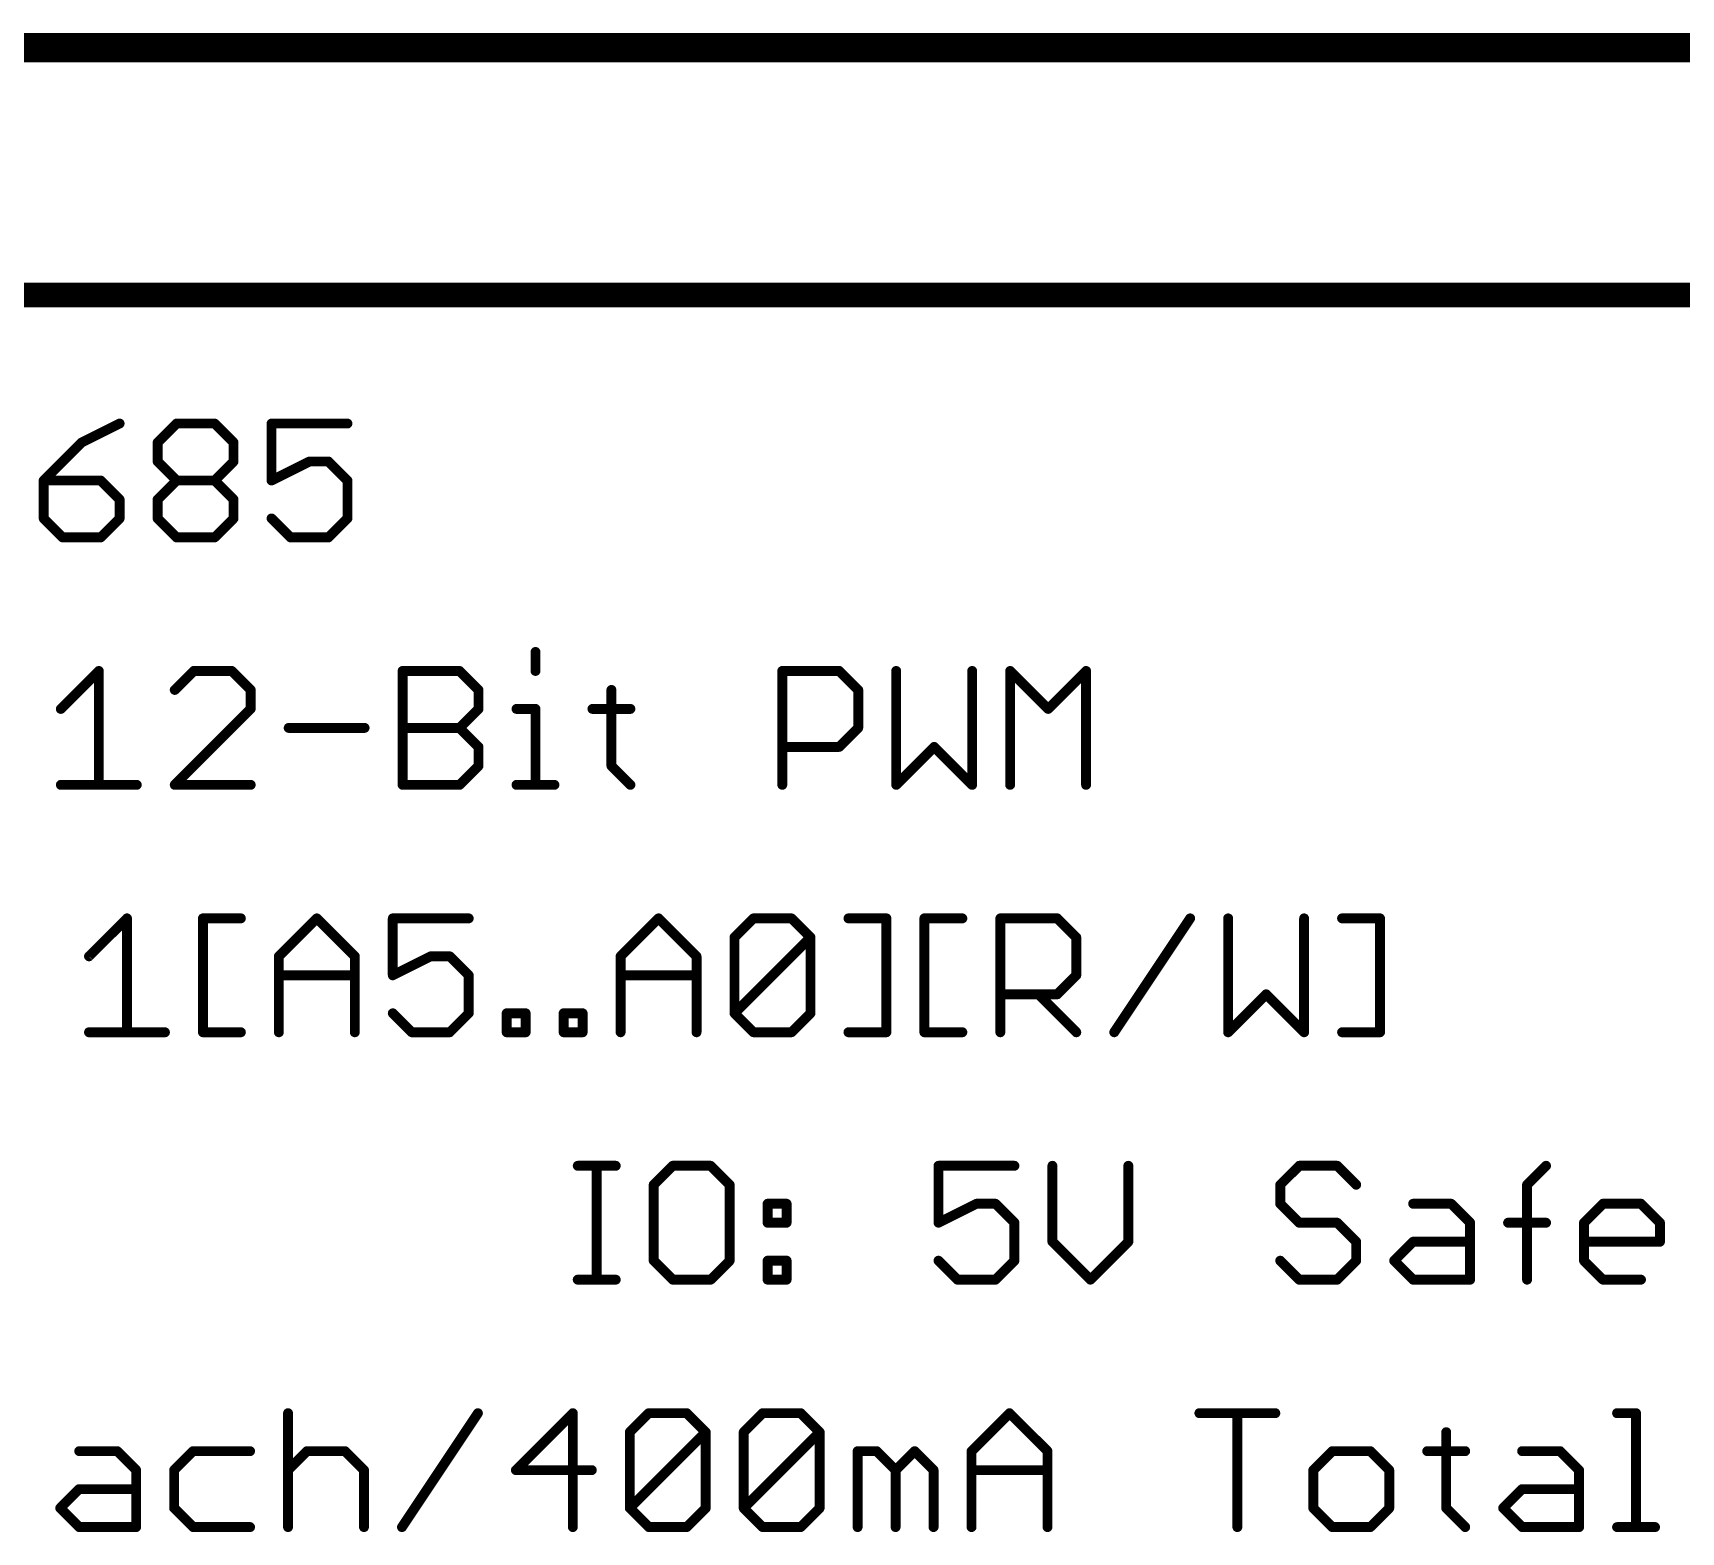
# Model space of a CAD drawing. Extents: x 0 to 264, y 0 to 182.
# Drawn here: x 131.62 to 148.54, y 165.1 to 180.49 of the extents above; entities that cross this region are included whole.
import ezdxf

# ---------------------------------------------------------------- set-up
doc = ezdxf.new("R2010")
doc.units = 0
doc.layers.add('94', color=12, linetype='CONTINUOUS')

msp = doc.modelspace()

# ---------------------------------------------------------------- linework, layer by layer
at = {"layer": '94'}
for points, const_width in [([(264.16, 180.34), (0, 180.34)], 0.3), ([(114.3, 177.8), (149.86, 177.8)], 0.254), ([(132.508, 176.4802), (132.1182, 176.2853)], 0.1016), ([(132.8978, 176.2853), (133.0927, 176.4802)], 0.1016), ([(133.0927, 176.4802), (133.4825, 176.4802)], 0.1016), ([(133.4825, 176.4802), (133.6774, 176.2853)], 0.1016), ([(134.8468, 176.4802), (134.0672, 176.4802)], 0.1016), ([(134.0672, 176.4802), (134.0672, 175.8955)], 0.1016), ([(132.1182, 176.2853), (131.7284, 175.8955)], 0.1016), ([(132.8978, 176.0904), (132.8978, 176.2853)], 0.1016), ([(133.6774, 176.2853), (133.6774, 176.0904)], 0.1016), ([(133.0927, 175.8955), (132.8978, 176.0904)], 0.1016), ([(133.6774, 176.0904), (133.4825, 175.8955)], 0.1016), ([(134.0672, 175.8955), (134.457, 176.0904)], 0.1016), ([(134.457, 176.0904), (134.6519, 176.0904)], 0.1016), ([(134.6519, 176.0904), (134.8468, 175.8955)], 0.1016), ([(131.7284, 175.8955), (131.7284, 175.5057)], 0.1016), ([(132.3131, 175.8955), (131.7284, 175.8955)], 0.1016), ([(132.508, 175.7006), (132.3131, 175.8955)], 0.1016), ([(132.8978, 175.7006), (133.0927, 175.8955)], 0.1016), ([(133.0927, 175.8955), (133.4825, 175.8955)], 0.1016), ([(133.4825, 175.8955), (133.6774, 175.7006)], 0.1016), ([(134.8468, 175.8955), (134.8468, 175.5057)], 0.1016), ([(132.508, 175.5057), (132.508, 175.7006)], 0.1016), ([(132.8978, 175.5057), (132.8978, 175.7006)], 0.1016), ([(133.6774, 175.7006), (133.6774, 175.5057)], 0.1016), ([(131.7284, 175.5057), (131.9233, 175.3108)], 0.1016), ([(132.3131, 175.3108), (132.508, 175.5057)], 0.1016), ([(133.0927, 175.3108), (132.8978, 175.5057)], 0.1016), ([(133.6774, 175.5057), (133.4825, 175.3108)], 0.1016), ([(134.2621, 175.3108), (134.0672, 175.5057)], 0.1016), ([(134.8468, 175.5057), (134.6519, 175.3108)], 0.1016), ([(131.9233, 175.3108), (132.3131, 175.3108)], 0.1016), ([(133.4825, 175.3108), (133.0927, 175.3108)], 0.1016), ([(134.6519, 175.3108), (134.2621, 175.3108)], 0.1016), ([(136.7768, 174.1351), (136.7768, 173.9402)], 0.1016), ([(131.9044, 173.5504), (132.2942, 173.9402)], 0.1016), ([(132.2942, 173.9402), (132.2942, 172.7708)], 0.1016), ([(133.2687, 173.9402), (133.0738, 173.7453)], 0.1016), ([(133.6585, 173.9402), (133.2687, 173.9402)], 0.1016), ([(133.8534, 173.7453), (133.6585, 173.9402)], 0.1016), ([(135.4126, 172.7708), (135.4126, 173.9402)], 0.1016), ([(135.4126, 173.9402), (135.9973, 173.9402)], 0.1016), ([(135.9973, 173.9402), (136.1922, 173.7453)], 0.1016), ([(139.3105, 172.7708), (139.3105, 173.9402)], 0.1016), ([(139.3105, 173.9402), (139.8952, 173.9402)], 0.1016), ([(139.8952, 173.9402), (140.0901, 173.7453)], 0.1016), ([(140.4799, 173.9402), (140.4799, 172.7708)], 0.1016), ([(141.2595, 172.7708), (141.2595, 173.9402)], 0.1016), ([(141.6493, 172.7708), (141.6493, 173.9402)], 0.1016), ([(141.6493, 173.9402), (142.0391, 173.5504)], 0.1016), ([(142.0391, 173.5504), (142.4289, 173.9402)], 0.1016), ([(142.4289, 173.9402), (142.4289, 172.7708)], 0.1016), ([(133.8534, 173.5504), (133.8534, 173.7453)], 0.1016), ([(136.1922, 173.7453), (136.1922, 173.5504)], 0.1016), ([(137.5564, 173.7453), (137.5564, 172.9657)], 0.1016), ([(140.0901, 173.7453), (140.0901, 173.3555)], 0.1016), ([(133.0738, 172.7708), (133.8534, 173.5504)], 0.1016), ([(136.1922, 173.5504), (135.9973, 173.3555)], 0.1016), ([(136.582, 173.5504), (136.7768, 173.5504)], 0.1016), ([(136.7768, 173.5504), (136.7768, 172.7708)], 0.1016), ([(137.3615, 173.5504), (137.7513, 173.5504)], 0.1016), ([(134.2432, 173.3555), (135.0228, 173.3555)], 0.1016), ([(135.4126, 173.3555), (135.9973, 173.3555)], 0.1016), ([(135.9973, 173.3555), (136.1922, 173.1606)], 0.1016), ([(140.0901, 173.3555), (139.8952, 173.1606)], 0.1016), ([(136.1922, 173.1606), (136.1922, 172.9657)], 0.1016), ([(139.8952, 173.1606), (139.3105, 173.1606)], 0.1016), ([(140.4799, 172.7708), (140.8697, 173.1606)], 0.1016), ([(140.8697, 173.1606), (141.2595, 172.7708)], 0.1016), ([(136.1922, 172.9657), (135.9973, 172.7708)], 0.1016), ([(137.5564, 172.9657), (137.7513, 172.7708)], 0.1016), ([(131.9044, 172.7708), (132.684, 172.7708)], 0.1016), ([(133.8534, 172.7708), (133.0738, 172.7708)], 0.1016), ([(135.9973, 172.7708), (135.4126, 172.7708)], 0.1016), ([(136.582, 172.7708), (136.9718, 172.7708)], 0.1016), ([(132.1936, 171.0104), (132.5834, 171.4002)], 0.1016), ([(132.5834, 171.4002), (132.5834, 170.2308)], 0.1016), ([(133.363, 170.2308), (133.363, 171.4002)], 0.1016), ([(133.363, 171.4002), (133.7528, 171.4002)], 0.1016), ([(134.1426, 171.0104), (134.5324, 171.4002)], 0.1016), ([(134.5324, 171.4002), (134.9222, 171.0104)], 0.1016), ([(136.0915, 171.4002), (135.3119, 171.4002)], 0.1016), ([(135.3119, 171.4002), (135.3119, 170.8155)], 0.1016), ([(137.6507, 171.0104), (138.0405, 171.4002)], 0.1016), ([(138.0405, 171.4002), (138.4303, 171.0104)], 0.1016), ([(138.8201, 171.2053), (139.015, 171.4002)], 0.1016), ([(139.015, 171.4002), (139.4048, 171.4002)], 0.1016), ([(139.4048, 171.4002), (139.5997, 171.2053)], 0.1016), ([(140.3793, 171.4002), (139.9895, 171.4002)], 0.1016), ([(140.3793, 170.2308), (140.3793, 171.4002)], 0.1016), ([(140.7691, 170.2308), (140.7691, 171.4002)], 0.1016), ([(140.7691, 171.4002), (141.1589, 171.4002)], 0.1016), ([(141.5487, 170.2308), (141.5487, 171.4002)], 0.1016), ([(141.5487, 171.4002), (142.1334, 171.4002)], 0.1016), ([(142.1334, 171.4002), (142.3283, 171.2053)], 0.1016), ([(142.7181, 170.2308), (143.4977, 171.4002)], 0.1016), ([(143.8875, 171.4002), (143.8875, 170.2308)], 0.1016), ([(144.6671, 170.2308), (144.6671, 171.4002)], 0.1016), ([(145.4467, 171.4002), (145.0569, 171.4002)], 0.1016), ([(145.4467, 170.2308), (145.4467, 171.4002)], 0.1016), ([(138.8201, 170.4257), (138.8201, 171.2053)], 0.1016), ([(138.8201, 170.4257), (139.5997, 171.2053)], 0.1016), ([(139.5997, 171.2053), (139.5997, 170.4257)], 0.1016), ([(142.3283, 171.2053), (142.3283, 170.8155)], 0.1016), ([(134.1426, 170.2308), (134.1426, 171.0104)], 0.1016), ([(134.9222, 171.0104), (134.9222, 170.2308)], 0.1016), ([(135.3119, 170.8155), (135.7017, 171.0104)], 0.1016), ([(135.7017, 171.0104), (135.8966, 171.0104)], 0.1016), ([(135.8966, 171.0104), (136.0915, 170.8155)], 0.1016), ([(137.6507, 170.2308), (137.6507, 171.0104)], 0.1016), ([(138.4303, 171.0104), (138.4303, 170.2308)], 0.1016), ([(134.1426, 170.8155), (134.9222, 170.8155)], 0.1016), ([(136.0915, 170.8155), (136.0915, 170.4257)], 0.1016), ([(137.6507, 170.8155), (138.4303, 170.8155)], 0.1016), ([(142.3283, 170.8155), (142.1334, 170.6206)], 0.1016), ([(142.1334, 170.6206), (141.5487, 170.6206)], 0.1016), ([(141.9385, 170.6206), (142.3283, 170.2308)], 0.1016), ([(143.8875, 170.2308), (144.2773, 170.6206)], 0.1016), ([(144.2773, 170.6206), (144.6671, 170.2308)], 0.1016), ([(135.5068, 170.2308), (135.3119, 170.4257)], 0.1016), ([(136.0915, 170.4257), (135.8966, 170.2308)], 0.1016), ([(136.4813, 170.2308), (136.4813, 170.4257)], 0.1016), ([(136.4813, 170.4257), (136.6762, 170.4257)], 0.1016), ([(136.6762, 170.4257), (136.6762, 170.2308)], 0.1016), ([(137.066, 170.2308), (137.066, 170.4257)], 0.1016), ([(137.066, 170.4257), (137.2609, 170.4257)], 0.1016), ([(137.2609, 170.4257), (137.2609, 170.2308)], 0.1016), ([(139.015, 170.2308), (138.8201, 170.4257)], 0.1016), ([(139.5997, 170.4257), (139.4048, 170.2308)], 0.1016), ([(132.1936, 170.2308), (132.9732, 170.2308)], 0.1016), ([(133.7528, 170.2308), (133.363, 170.2308)], 0.1016), ([(135.8966, 170.2308), (135.5068, 170.2308)], 0.1016), ([(136.6762, 170.2308), (136.4813, 170.2308)], 0.1016), ([(137.2609, 170.2308), (137.066, 170.2308)], 0.1016), ([(139.4048, 170.2308), (139.015, 170.2308)], 0.1016), ([(139.9895, 170.2308), (140.3793, 170.2308)], 0.1016), ([(141.1589, 170.2308), (140.7691, 170.2308)], 0.1016), ([(145.0569, 170.2308), (145.4467, 170.2308)], 0.1016), ([(137.2108, 168.8602), (137.6006, 168.8602)], 0.1016), ([(137.4057, 167.6908), (137.4057, 168.8602)], 0.1016), ([(138.1853, 168.8602), (137.9904, 168.6653)], 0.1016), ([(138.5751, 168.8602), (138.1853, 168.8602)], 0.1016), ([(138.77, 168.6653), (138.5751, 168.8602)], 0.1016), ([(141.6935, 168.8602), (140.9139, 168.8602)], 0.1016), ([(140.9139, 168.8602), (140.9139, 168.2755)], 0.1016), ([(142.0833, 168.8602), (142.0833, 168.0806)], 0.1016), ([(142.8629, 168.0806), (142.8629, 168.8602)], 0.1016), ([(144.617, 168.8602), (144.4221, 168.6653)], 0.1016), ([(145.0068, 168.8602), (144.617, 168.8602)], 0.1016), ([(145.2017, 168.6653), (145.0068, 168.8602)], 0.1016), ([(146.9558, 168.6653), (147.1507, 168.8602)], 0.1016), ([(137.9904, 168.6653), (137.9904, 167.8857)], 0.1016), ([(138.77, 167.8857), (138.77, 168.6653)], 0.1016), ([(144.4221, 168.6653), (144.4221, 168.4704)], 0.1016), ([(146.9558, 167.6908), (146.9558, 168.6653)], 0.1016), ([(139.1598, 168.4704), (139.3547, 168.4704)], 0.1016), ([(139.1598, 168.2755), (139.1598, 168.4704)], 0.1016), ([(139.3547, 168.4704), (139.3547, 168.2755)], 0.1016), ([(140.9139, 168.2755), (141.3037, 168.4704)], 0.1016), ([(141.3037, 168.4704), (141.4986, 168.4704)], 0.1016), ([(141.4986, 168.4704), (141.6935, 168.2755)], 0.1016), ([(144.4221, 168.4704), (144.617, 168.2755)], 0.1016), ([(145.7864, 168.4704), (146.1762, 168.4704)], 0.1016), ([(146.1762, 168.4704), (146.3711, 168.2755)], 0.1016), ([(147.5405, 168.2755), (147.7354, 168.4704)], 0.1016), ([(147.7354, 168.4704), (148.1252, 168.4704)], 0.1016), ([(148.1252, 168.4704), (148.3201, 168.2755)], 0.1016), ([(139.3547, 168.2755), (139.1598, 168.2755)], 0.1016), ([(141.6935, 168.2755), (141.6935, 167.8857)], 0.1016), ([(144.617, 168.2755), (145.0068, 168.2755)], 0.1016), ([(145.0068, 168.2755), (145.2017, 168.0806)], 0.1016), ([(146.3711, 168.2755), (146.3711, 167.6908)], 0.1016), ([(146.7609, 168.2755), (147.1507, 168.2755)], 0.1016), ([(147.5405, 167.8857), (147.5405, 168.2755)], 0.1016), ([(148.3201, 168.2755), (148.3201, 168.0806)], 0.1016), ([(142.0833, 168.0806), (142.4731, 167.6908)], 0.1016), ([(142.4731, 167.6908), (142.8629, 168.0806)], 0.1016), ([(145.2017, 168.0806), (145.2017, 167.8857)], 0.1016), ([(145.5915, 167.8857), (145.7864, 168.0806)], 0.1016), ([(145.7864, 168.0806), (146.3711, 168.0806)], 0.1016), ([(148.3201, 168.0806), (147.5405, 168.0806)], 0.1016), ([(137.9904, 167.8857), (138.1853, 167.6908)], 0.1016), ([(138.5751, 167.6908), (138.77, 167.8857)], 0.1016), ([(139.1598, 167.8857), (139.3547, 167.8857)], 0.1016), ([(139.1598, 167.6908), (139.1598, 167.8857)], 0.1016), ([(139.3547, 167.8857), (139.3547, 167.6908)], 0.1016), ([(141.1088, 167.6908), (140.9139, 167.8857)], 0.1016), ([(141.6935, 167.8857), (141.4986, 167.6908)], 0.1016), ([(144.617, 167.6908), (144.4221, 167.8857)], 0.1016), ([(145.2017, 167.8857), (145.0068, 167.6908)], 0.1016), ([(145.7864, 167.6908), (145.5915, 167.8857)], 0.1016), ([(147.7354, 167.6908), (147.5405, 167.8857)], 0.1016), ([(137.2108, 167.6908), (137.6006, 167.6908)], 0.1016), ([(138.1853, 167.6908), (138.5751, 167.6908)], 0.1016), ([(139.3547, 167.6908), (139.1598, 167.6908)], 0.1016), ([(141.4986, 167.6908), (141.1088, 167.6908)], 0.1016), ([(145.0068, 167.6908), (144.617, 167.6908)], 0.1016), ([(146.3711, 167.6908), (145.7864, 167.6908)], 0.1016), ([(148.1252, 167.6908), (147.7354, 167.6908)], 0.1016), ([(134.2369, 166.3202), (134.2369, 165.1508)], 0.1016), ([(135.4062, 165.1508), (136.1858, 166.3202)], 0.1016), ([(137.1603, 166.3202), (136.5756, 165.7355)], 0.1016), ([(137.1603, 165.1508), (137.1603, 166.3202)], 0.1016), ([(137.745, 166.1253), (137.9399, 166.3202)], 0.1016), ([(137.9399, 166.3202), (138.3297, 166.3202)], 0.1016), ([(138.3297, 166.3202), (138.5246, 166.1253)], 0.1016), ([(138.9144, 166.1253), (139.1093, 166.3202)], 0.1016), ([(139.1093, 166.3202), (139.4991, 166.3202)], 0.1016), ([(139.4991, 166.3202), (139.694, 166.1253)], 0.1016), ([(141.2532, 165.9304), (141.643, 166.3202)], 0.1016), ([(141.643, 166.3202), (142.0328, 165.9304)], 0.1016), ([(143.592, 166.3202), (144.3716, 166.3202)], 0.1016), ([(143.9818, 165.1508), (143.9818, 166.3202)], 0.1016), ([(147.8798, 166.3202), (148.0747, 166.3202)], 0.1016), ([(148.0747, 166.3202), (148.0747, 165.1508)], 0.1016), ([(137.745, 165.3457), (137.745, 166.1253)], 0.1016), ([(137.745, 165.3457), (138.5246, 166.1253)], 0.1016), ([(138.5246, 166.1253), (138.5246, 165.3457)], 0.1016), ([(138.9144, 165.3457), (138.9144, 166.1253)], 0.1016), ([(138.9144, 165.3457), (139.694, 166.1253)], 0.1016), ([(139.694, 166.1253), (139.694, 165.3457)], 0.1016), ([(146.1257, 166.1253), (146.1257, 165.3457)], 0.1016), ([(132.093, 165.9304), (132.4828, 165.9304)], 0.1016), ([(132.4828, 165.9304), (132.6777, 165.7355)], 0.1016), ([(133.2623, 165.9304), (133.0675, 165.7355)], 0.1016), ([(133.847, 165.9304), (133.2623, 165.9304)], 0.1016), ([(134.2369, 165.7355), (134.4317, 165.9304)], 0.1016), ([(134.4317, 165.9304), (134.8215, 165.9304)], 0.1016), ([(134.8215, 165.9304), (135.0164, 165.7355)], 0.1016), ([(140.0838, 165.1508), (140.0838, 165.9304)], 0.1016), ([(140.0838, 165.9304), (140.2787, 165.9304)], 0.1016), ([(140.2787, 165.9304), (140.4736, 165.7355)], 0.1016), ([(140.4736, 165.7355), (140.6685, 165.9304)], 0.1016), ([(140.6685, 165.9304), (140.8634, 165.7355)], 0.1016), ([(141.2532, 165.1508), (141.2532, 165.9304)], 0.1016), ([(142.0328, 165.9304), (142.0328, 165.1508)], 0.1016), ([(144.9563, 165.9304), (144.7614, 165.7355)], 0.1016), ([(145.3461, 165.9304), (144.9563, 165.9304)], 0.1016), ([(145.541, 165.7355), (145.3461, 165.9304)], 0.1016), ([(145.9308, 165.9304), (146.3206, 165.9304)], 0.1016), ([(146.9053, 165.9304), (147.2951, 165.9304)], 0.1016), ([(147.2951, 165.9304), (147.49, 165.7355)], 0.1016), ([(132.6777, 165.7355), (132.6777, 165.1508)], 0.1016), ([(133.0675, 165.7355), (133.0675, 165.3457)], 0.1016), ([(135.0164, 165.7355), (135.0164, 165.1508)], 0.1016), ([(136.5756, 165.7355), (137.3552, 165.7355)], 0.1016), ([(140.4736, 165.7355), (140.4736, 165.1508)], 0.1016), ([(140.8634, 165.7355), (140.8634, 165.1508)], 0.1016), ([(141.2532, 165.7355), (142.0328, 165.7355)], 0.1016), ([(144.7614, 165.7355), (144.7614, 165.3457)], 0.1016), ([(145.541, 165.3457), (145.541, 165.7355)], 0.1016), ([(147.49, 165.7355), (147.49, 165.1508)], 0.1016), ([(131.8981, 165.3457), (132.093, 165.5406)], 0.1016), ([(132.093, 165.5406), (132.6777, 165.5406)], 0.1016), ([(146.7104, 165.3457), (146.9053, 165.5406)], 0.1016), ([(146.9053, 165.5406), (147.49, 165.5406)], 0.1016), ([(132.093, 165.1508), (131.8981, 165.3457)], 0.1016), ([(133.0675, 165.3457), (133.2623, 165.1508)], 0.1016), ([(137.9399, 165.1508), (137.745, 165.3457)], 0.1016), ([(138.5246, 165.3457), (138.3297, 165.1508)], 0.1016), ([(139.1093, 165.1508), (138.9144, 165.3457)], 0.1016), ([(139.694, 165.3457), (139.4991, 165.1508)], 0.1016), ([(144.7614, 165.3457), (144.9563, 165.1508)], 0.1016), ([(145.3461, 165.1508), (145.541, 165.3457)], 0.1016), ([(146.1257, 165.3457), (146.3206, 165.1508)], 0.1016), ([(146.9053, 165.1508), (146.7104, 165.3457)], 0.1016), ([(132.6777, 165.1508), (132.093, 165.1508)], 0.1016), ([(133.2623, 165.1508), (133.847, 165.1508)], 0.1016), ([(138.3297, 165.1508), (137.9399, 165.1508)], 0.1016), ([(139.4991, 165.1508), (139.1093, 165.1508)], 0.1016), ([(144.9563, 165.1508), (145.3461, 165.1508)], 0.1016), ([(147.49, 165.1508), (146.9053, 165.1508)], 0.1016), ([(147.8798, 165.1508), (148.2696, 165.1508)], 0.1016)]:
    msp.add_lwpolyline(points, dxfattribs=dict(at, const_width=const_width))
at = {"layer": '94', "const_width": 0.0508}
for points in [[(132.5193, 176.4575, 1), (132.4966, 176.5029)], [(133.0927, 176.5056, 1), (133.0927, 176.4548)], [(133.1106, 176.4622, 1), (133.0747, 176.4982)], [(133.5004, 176.4982, 1), (133.4645, 176.4622)], [(133.4825, 176.4548, 1), (133.4825, 176.5056)], [(134.0672, 176.5056, 1), (134.0672, 176.4548)], [(134.0926, 176.4802, 1), (134.0418, 176.4802)], [(134.8468, 176.4548, 1), (134.8468, 176.5056)], [(132.1068, 176.308, 1), (132.1295, 176.2626)], [(132.1361, 176.2673, 1), (132.1002, 176.3033)], [(132.8798, 176.3033, 1), (132.9157, 176.2673)], [(132.9232, 176.2853, 1), (132.8724, 176.2853)], [(133.7028, 176.2853, 1), (133.652, 176.2853)], [(133.6594, 176.2673, 1), (133.6953, 176.3033)], [(132.9157, 176.1084, 1), (132.8798, 176.0724)], [(133.6953, 176.0724, 1), (133.6594, 176.1084)], [(134.457, 176.1158, 1), (134.457, 176.065)], [(134.4683, 176.0677, 1), (134.4456, 176.1131)], [(134.6698, 176.1084, 1), (134.6339, 176.0724)], [(134.6519, 176.065, 1), (134.6519, 176.1158)], [(132.8724, 176.0904, 1), (132.9232, 176.0904)], [(133.652, 176.0904, 1), (133.7028, 176.0904)], [(131.7104, 175.9135, 1), (131.7463, 175.8775)], [(131.7538, 175.8955, 1), (131.703, 175.8955)], [(131.7284, 175.9209, 1), (131.7284, 175.8701)], [(132.331, 175.9135, 1), (132.2951, 175.8775)], [(132.3131, 175.8701, 1), (132.3131, 175.9209)], [(133.0927, 175.9209, 1), (133.0927, 175.8701)], [(133.1106, 175.8775, 1), (133.0747, 175.9135)], [(133.0747, 175.8775, 1), (133.1106, 175.9135)], [(133.5004, 175.9135, 1), (133.4645, 175.8775)], [(133.4645, 175.9135, 1), (133.5004, 175.8775)], [(133.4825, 175.8701, 1), (133.4825, 175.9209)], [(134.0558, 175.9182, 1), (134.0785, 175.8728)], [(134.0418, 175.8955, 1), (134.0926, 175.8955)], [(134.8722, 175.8955, 1), (134.8214, 175.8955)], [(134.8288, 175.8775, 1), (134.8647, 175.9135)], [(132.5334, 175.7006, 1), (132.4826, 175.7006)], [(132.49, 175.6826, 1), (132.5259, 175.7186)], [(132.8798, 175.7186, 1), (132.9157, 175.6826)], [(132.9232, 175.7006, 1), (132.8724, 175.7006)], [(133.7028, 175.7006, 1), (133.652, 175.7006)], [(133.6594, 175.6826, 1), (133.6953, 175.7186)], [(131.7463, 175.5237, 1), (131.7104, 175.4877)], [(131.703, 175.5057, 1), (131.7538, 175.5057)], [(132.4826, 175.5057, 1), (132.5334, 175.5057)], [(132.5259, 175.4877, 1), (132.49, 175.5237)], [(132.9157, 175.5237, 1), (132.8798, 175.4877)], [(132.8724, 175.5057, 1), (132.9232, 175.5057)], [(133.652, 175.5057, 1), (133.7028, 175.5057)], [(133.6953, 175.4877, 1), (133.6594, 175.5237)], [(134.0851, 175.5237, 1), (134.0492, 175.4877)], [(134.8214, 175.5057, 1), (134.8722, 175.5057)], [(134.8647, 175.4877, 1), (134.8288, 175.5237)], [(131.9233, 175.3362, 1), (131.9233, 175.2854)], [(131.9053, 175.2928, 1), (131.9412, 175.3288)], [(132.2951, 175.3288, 1), (132.331, 175.2928)], [(132.3131, 175.2854, 1), (132.3131, 175.3362)], [(133.0927, 175.3362, 1), (133.0927, 175.2854)], [(133.0747, 175.2928, 1), (133.1106, 175.3288)], [(133.4645, 175.3288, 1), (133.5004, 175.2928)], [(133.4825, 175.2854, 1), (133.4825, 175.3362)], [(134.2621, 175.3362, 1), (134.2621, 175.2854)], [(134.2441, 175.2928, 1), (134.28, 175.3288)], [(134.6339, 175.3288, 1), (134.6698, 175.2928)], [(134.6519, 175.2854, 1), (134.6519, 175.3362)], [(136.8022, 174.1351, 1), (136.7515, 174.1351)], [(132.3196, 173.9402, 1), (132.2688, 173.9402)], [(132.3121, 173.9222, 1), (132.2762, 173.9582)], [(133.2687, 173.9656, 1), (133.2687, 173.9148)], [(133.2866, 173.9222, 1), (133.2507, 173.9582)], [(133.6764, 173.9582, 1), (133.6405, 173.9222)], [(133.6585, 173.9148, 1), (133.6585, 173.9656)], [(135.438, 173.9402, 1), (135.3872, 173.9402)], [(135.4126, 173.9656, 1), (135.4126, 173.9148)], [(136.0152, 173.9582, 1), (135.9793, 173.9222)], [(135.9973, 173.9148, 1), (135.9973, 173.9656)], [(136.7515, 173.9402, 1), (136.8022, 173.9402)], [(139.3359, 173.9402, 1), (139.2851, 173.9402)], [(139.3105, 173.9656, 1), (139.3105, 173.9148)], [(139.9132, 173.9582, 1), (139.8773, 173.9222)], [(139.8952, 173.9148, 1), (139.8952, 173.9656)], [(140.5053, 173.9402, 1), (140.4545, 173.9402)], [(141.2849, 173.9402, 1), (141.2341, 173.9402)], [(141.6747, 173.9402, 1), (141.6239, 173.9402)], [(141.6673, 173.9582, 1), (141.6314, 173.9222)], [(142.4543, 173.9402, 1), (142.4035, 173.9402)], [(142.4469, 173.9222, 1), (142.411, 173.9582)], [(133.0558, 173.7633, 1), (133.0917, 173.7273)], [(133.8788, 173.7453, 1), (133.828, 173.7453)], [(133.8354, 173.7273, 1), (133.8713, 173.7633)], [(136.2176, 173.7453, 1), (136.1668, 173.7453)], [(136.1742, 173.7273, 1), (136.2101, 173.7633)], [(137.5818, 173.7453, 1), (137.531, 173.7453)], [(140.1155, 173.7453, 1), (140.0647, 173.7453)], [(140.0722, 173.7273, 1), (140.1081, 173.7633)], [(131.8864, 173.5684, 1), (131.9223, 173.5324)], [(133.8713, 173.5324, 1), (133.8354, 173.5684)], [(136.2101, 173.5324, 1), (136.1742, 173.5684)], [(136.582, 173.5758, 1), (136.582, 173.525)], [(136.8022, 173.5504, 1), (136.7515, 173.5504)], [(136.7768, 173.525, 1), (136.7768, 173.5758)], [(137.3615, 173.5758, 1), (137.3615, 173.525)], [(137.7513, 173.525, 1), (137.7513, 173.5758)], [(142.0212, 173.5684, 1), (142.0571, 173.5324)], [(142.0212, 173.5324, 1), (142.0571, 173.5684)], [(133.828, 173.5504, 1), (133.8788, 173.5504)], [(136.1668, 173.5504, 1), (136.2176, 173.5504)], [(134.2432, 173.3809, 1), (134.2432, 173.3301)], [(135.0228, 173.3301, 1), (135.0228, 173.3809)], [(135.4126, 173.3809, 1), (135.4126, 173.3301)], [(136.0152, 173.3735, 1), (135.9793, 173.3375)], [(135.9793, 173.3735, 1), (136.0152, 173.3375)], [(135.9973, 173.3301, 1), (135.9973, 173.3809)], [(140.0647, 173.3555, 1), (140.1155, 173.3555)], [(140.1081, 173.3375, 1), (140.0722, 173.3735)], [(136.2176, 173.1606, 1), (136.1668, 173.1606)], [(136.1742, 173.1426, 1), (136.2101, 173.1786)], [(139.3105, 173.186, 1), (139.3105, 173.1352)], [(139.8773, 173.1786, 1), (139.9132, 173.1426)], [(139.8952, 173.1352, 1), (139.8952, 173.186)], [(140.8877, 173.1786, 1), (140.8518, 173.1426)], [(140.8877, 173.1426, 1), (140.8518, 173.1786)], [(136.1668, 172.9657, 1), (136.2176, 172.9657)], [(136.2101, 172.9477, 1), (136.1742, 172.9837)], [(137.5744, 172.9837, 1), (137.5385, 172.9477)], [(137.531, 172.9657, 1), (137.5818, 172.9657)], [(131.9044, 172.7962, 1), (131.9044, 172.7454)], [(132.2688, 172.7708, 1), (132.3196, 172.7708)], [(132.684, 172.7454, 1), (132.684, 172.7962)], [(133.0558, 172.7888, 1), (133.0917, 172.7528)], [(133.0738, 172.7962, 1), (133.0738, 172.7454)], [(133.8534, 172.7454, 1), (133.8534, 172.7962)], [(135.4126, 172.7962, 1), (135.4126, 172.7454)], [(135.3872, 172.7708, 1), (135.438, 172.7708)], [(135.9793, 172.7888, 1), (136.0152, 172.7528)], [(135.9973, 172.7454, 1), (135.9973, 172.7962)], [(136.582, 172.7962, 1), (136.582, 172.7454)], [(136.7515, 172.7708, 1), (136.8022, 172.7708)], [(136.9718, 172.7454, 1), (136.9718, 172.7962)], [(137.7334, 172.7528, 1), (137.7693, 172.7888)], [(139.2851, 172.7708, 1), (139.3359, 172.7708)], [(140.462, 172.7888, 1), (140.4979, 172.7528)], [(140.4545, 172.7708, 1), (140.5053, 172.7708)], [(141.2341, 172.7708, 1), (141.2849, 172.7708)], [(141.2416, 172.7528, 1), (141.2775, 172.7888)], [(141.6239, 172.7708, 1), (141.6747, 172.7708)], [(142.4035, 172.7708, 1), (142.4543, 172.7708)], [(132.6088, 171.4002, 1), (132.558, 171.4002)], [(132.6013, 171.3822, 1), (132.5654, 171.4182)], [(133.3884, 171.4002, 1), (133.3376, 171.4002)], [(133.363, 171.4256, 1), (133.363, 171.3748)], [(133.7528, 171.3748, 1), (133.7528, 171.4256)], [(134.5503, 171.4182, 1), (134.5144, 171.3822)], [(134.5503, 171.3822, 1), (134.5144, 171.4182)], [(135.3119, 171.4256, 1), (135.3119, 171.3748)], [(135.3373, 171.4002, 1), (135.2866, 171.4002)], [(136.0915, 171.3748, 1), (136.0915, 171.4256)], [(138.0585, 171.4182, 1), (138.0226, 171.3822)], [(138.0585, 171.3822, 1), (138.0226, 171.4182)], [(139.015, 171.4256, 1), (139.015, 171.3748)], [(139.033, 171.3822, 1), (138.9971, 171.4182)], [(139.4228, 171.4182, 1), (139.3869, 171.3822)], [(139.4048, 171.3748, 1), (139.4048, 171.4256)], [(139.9895, 171.4256, 1), (139.9895, 171.3748)], [(140.4047, 171.4002, 1), (140.3539, 171.4002)], [(140.3793, 171.3748, 1), (140.3793, 171.4256)], [(140.7945, 171.4002, 1), (140.7437, 171.4002)], [(140.7691, 171.4256, 1), (140.7691, 171.3748)], [(141.1589, 171.3748, 1), (141.1589, 171.4256)], [(141.5741, 171.4002, 1), (141.5233, 171.4002)], [(141.5487, 171.4256, 1), (141.5487, 171.3748)], [(142.1514, 171.4182, 1), (142.1155, 171.3822)], [(142.1334, 171.3748, 1), (142.1334, 171.4256)], [(143.5189, 171.3861, 1), (143.4766, 171.4143)], [(143.9129, 171.4002, 1), (143.8621, 171.4002)], [(144.6925, 171.4002, 1), (144.6417, 171.4002)], [(145.0569, 171.4256, 1), (145.0569, 171.3748)], [(145.4721, 171.4002, 1), (145.4213, 171.4002)], [(145.4467, 171.3748, 1), (145.4467, 171.4256)], [(138.8455, 171.2053, 1), (138.7947, 171.2053)], [(138.8022, 171.2233, 1), (138.8381, 171.1873)], [(139.6251, 171.2053, 1), (139.5743, 171.2053)], [(139.6177, 171.1873, 1), (139.5818, 171.2233)], [(139.5818, 171.1873, 1), (139.6177, 171.2233)], [(142.3537, 171.2053, 1), (142.3029, 171.2053)], [(142.3104, 171.1873, 1), (142.3463, 171.2233)], [(132.1756, 171.0284, 1), (132.2115, 170.9924)], [(134.1246, 171.0284, 1), (134.1605, 170.9924)], [(134.168, 171.0104, 1), (134.1172, 171.0104)], [(134.9476, 171.0104, 1), (134.8968, 171.0104)], [(134.9042, 170.9924, 1), (134.9401, 171.0284)], [(135.7017, 171.0358, 1), (135.7017, 170.985)], [(135.7131, 170.9877, 1), (135.6904, 171.0331)], [(135.9146, 171.0284, 1), (135.8787, 170.9924)], [(135.8966, 170.985, 1), (135.8966, 171.0358)], [(137.6761, 171.0104, 1), (137.6253, 171.0104)], [(137.6328, 171.0284, 1), (137.6687, 170.9924)], [(138.4557, 171.0104, 1), (138.4049, 171.0104)], [(138.4124, 170.9924, 1), (138.4483, 171.0284)], [(134.1426, 170.8409, 1), (134.1426, 170.7901)], [(134.9222, 170.7901, 1), (134.9222, 170.8409)], [(135.3006, 170.8382, 1), (135.3233, 170.7928)], [(135.2866, 170.8155, 1), (135.3373, 170.8155)], [(136.1169, 170.8155, 1), (136.0661, 170.8155)], [(136.0736, 170.7975, 1), (136.1095, 170.8335)], [(137.6507, 170.8409, 1), (137.6507, 170.7901)], [(138.4303, 170.7901, 1), (138.4303, 170.8409)], [(142.3029, 170.8155, 1), (142.3537, 170.8155)], [(142.3463, 170.7975, 1), (142.3104, 170.8335)], [(141.5487, 170.646, 1), (141.5487, 170.5952)], [(141.9565, 170.6386, 1), (141.9206, 170.6026)], [(142.1155, 170.6386, 1), (142.1514, 170.6026)], [(142.1334, 170.5952, 1), (142.1334, 170.646)], [(144.2953, 170.6386, 1), (144.2594, 170.6026)], [(144.2953, 170.6026, 1), (144.2594, 170.6386)], [(135.3299, 170.4437, 1), (135.294, 170.4077)], [(136.0661, 170.4257, 1), (136.1169, 170.4257)], [(136.1095, 170.4077, 1), (136.0736, 170.4437)], [(136.5067, 170.4257, 1), (136.4559, 170.4257)], [(136.4813, 170.4511, 1), (136.4813, 170.4003)], [(136.7016, 170.4257, 1), (136.6508, 170.4257)], [(136.6762, 170.4003, 1), (136.6762, 170.4511)], [(137.0914, 170.4257, 1), (137.0406, 170.4257)], [(137.066, 170.4511, 1), (137.066, 170.4003)], [(137.2863, 170.4257, 1), (137.2355, 170.4257)], [(137.2609, 170.4003, 1), (137.2609, 170.4511)], [(138.8381, 170.4437, 1), (138.8022, 170.4077)], [(138.8022, 170.4437, 1), (138.8381, 170.4077)], [(138.7947, 170.4257, 1), (138.8455, 170.4257)], [(139.5743, 170.4257, 1), (139.6251, 170.4257)], [(139.6177, 170.4077, 1), (139.5818, 170.4437)], [(132.1936, 170.2562, 1), (132.1936, 170.2054)], [(132.558, 170.2308, 1), (132.6088, 170.2308)], [(132.9732, 170.2054, 1), (132.9732, 170.2562)], [(133.363, 170.2562, 1), (133.363, 170.2054)], [(133.3376, 170.2308, 1), (133.3884, 170.2308)], [(133.7528, 170.2054, 1), (133.7528, 170.2562)], [(134.1172, 170.2308, 1), (134.168, 170.2308)], [(134.8968, 170.2308, 1), (134.9476, 170.2308)], [(135.5068, 170.2562, 1), (135.5068, 170.2054)], [(135.4889, 170.2128, 1), (135.5248, 170.2488)], [(135.8787, 170.2488, 1), (135.9146, 170.2128)], [(135.8966, 170.2054, 1), (135.8966, 170.2562)], [(136.4813, 170.2562, 1), (136.4813, 170.2054)], [(136.4559, 170.2308, 1), (136.5067, 170.2308)], [(136.6508, 170.2308, 1), (136.7016, 170.2308)], [(136.6762, 170.2054, 1), (136.6762, 170.2562)], [(137.066, 170.2562, 1), (137.066, 170.2054)], [(137.0406, 170.2308, 1), (137.0914, 170.2308)], [(137.2355, 170.2308, 1), (137.2863, 170.2308)], [(137.2609, 170.2054, 1), (137.2609, 170.2562)], [(137.6253, 170.2308, 1), (137.6761, 170.2308)], [(138.4049, 170.2308, 1), (138.4557, 170.2308)], [(139.015, 170.2562, 1), (139.015, 170.2054)], [(138.9971, 170.2128, 1), (139.033, 170.2488)], [(139.3869, 170.2488, 1), (139.4228, 170.2128)], [(139.4048, 170.2054, 1), (139.4048, 170.2562)], [(139.9895, 170.2562, 1), (139.9895, 170.2054)], [(140.3539, 170.2308, 1), (140.4047, 170.2308)], [(140.3793, 170.2054, 1), (140.3793, 170.2562)], [(140.7691, 170.2562, 1), (140.7691, 170.2054)], [(140.7437, 170.2308, 1), (140.7945, 170.2308)], [(141.1589, 170.2054, 1), (141.1589, 170.2562)], [(141.5233, 170.2308, 1), (141.5741, 170.2308)], [(142.3104, 170.2128, 1), (142.3463, 170.2488)], [(142.697, 170.2449, 1), (142.7393, 170.2167)], [(143.8696, 170.2488, 1), (143.9055, 170.2128)], [(143.8621, 170.2308, 1), (143.9129, 170.2308)], [(144.6417, 170.2308, 1), (144.6925, 170.2308)], [(144.6492, 170.2128, 1), (144.6851, 170.2488)], [(145.0569, 170.2562, 1), (145.0569, 170.2054)], [(145.4213, 170.2308, 1), (145.4721, 170.2308)], [(145.4467, 170.2054, 1), (145.4467, 170.2562)], [(137.2108, 168.8856, 1), (137.2108, 168.8348)], [(137.4311, 168.8602, 1), (137.3803, 168.8602)], [(137.6006, 168.8348, 1), (137.6006, 168.8856)], [(138.1853, 168.8856, 1), (138.1853, 168.8348)], [(138.2033, 168.8422, 1), (138.1673, 168.8782)], [(138.5931, 168.8782, 1), (138.5571, 168.8422)], [(138.5751, 168.8348, 1), (138.5751, 168.8856)], [(140.9139, 168.8856, 1), (140.9139, 168.8348)], [(140.9393, 168.8602, 1), (140.8885, 168.8602)], [(141.6935, 168.8348, 1), (141.6935, 168.8856)], [(142.1087, 168.8602, 1), (142.0579, 168.8602)], [(142.8883, 168.8602, 1), (142.8375, 168.8602)], [(144.617, 168.8856, 1), (144.617, 168.8348)], [(144.6349, 168.8422, 1), (144.599, 168.8782)], [(145.0247, 168.8782, 1), (144.9888, 168.8422)], [(145.0068, 168.8348, 1), (145.0068, 168.8856)], [(147.1686, 168.8422, 1), (147.1327, 168.8782)], [(137.9724, 168.6833, 1), (138.0084, 168.6473)], [(138.0158, 168.6653, 1), (137.965, 168.6653)], [(138.7954, 168.6653, 1), (138.7446, 168.6653)], [(138.752, 168.6473, 1), (138.788, 168.6833)], [(144.4041, 168.6833, 1), (144.44, 168.6473)], [(144.4475, 168.6653, 1), (144.3967, 168.6653)], [(145.1837, 168.6473, 1), (145.2196, 168.6833)], [(146.9378, 168.6833, 1), (146.9737, 168.6473)], [(146.9812, 168.6653, 1), (146.9304, 168.6653)], [(139.1598, 168.4958, 1), (139.1598, 168.445)], [(139.1852, 168.4704, 1), (139.1344, 168.4704)], [(139.3801, 168.4704, 1), (139.3293, 168.4704)], [(139.3547, 168.445, 1), (139.3547, 168.4958)], [(141.3037, 168.4958, 1), (141.3037, 168.445)], [(141.315, 168.4477, 1), (141.2923, 168.4931)], [(141.5165, 168.4884, 1), (141.4806, 168.4524)], [(141.4986, 168.445, 1), (141.4986, 168.4958)], [(144.44, 168.4884, 1), (144.4041, 168.4524)], [(145.7864, 168.4958, 1), (145.7864, 168.445)], [(146.1941, 168.4884, 1), (146.1582, 168.4524)], [(146.1762, 168.445, 1), (146.1762, 168.4958)], [(147.7354, 168.4958, 1), (147.7354, 168.445)], [(147.7533, 168.4524, 1), (147.7174, 168.4884)], [(148.1431, 168.4884, 1), (148.1072, 168.4524)], [(148.1252, 168.445, 1), (148.1252, 168.4958)], [(144.3967, 168.4704, 1), (144.4475, 168.4704)], [(139.1598, 168.3009, 1), (139.1598, 168.2501)], [(139.1344, 168.2755, 1), (139.1852, 168.2755)], [(139.3293, 168.2755, 1), (139.3801, 168.2755)], [(139.3547, 168.2501, 1), (139.3547, 168.3009)], [(140.9025, 168.2982, 1), (140.9252, 168.2528)], [(140.8885, 168.2755, 1), (140.9393, 168.2755)], [(141.7189, 168.2755, 1), (141.6681, 168.2755)], [(141.6755, 168.2575, 1), (141.7114, 168.2935)], [(144.617, 168.3009, 1), (144.617, 168.2501)], [(144.599, 168.2575, 1), (144.6349, 168.2935)], [(145.0247, 168.2935, 1), (144.9888, 168.2575)], [(145.0068, 168.2501, 1), (145.0068, 168.3009)], [(146.3965, 168.2755, 1), (146.3457, 168.2755)], [(146.3531, 168.2575, 1), (146.389, 168.2935)], [(146.7609, 168.3009, 1), (146.7609, 168.2501)], [(147.1507, 168.2501, 1), (147.1507, 168.3009)], [(147.5225, 168.2935, 1), (147.5584, 168.2575)], [(147.5659, 168.2755, 1), (147.5151, 168.2755)], [(148.3455, 168.2755, 1), (148.2947, 168.2755)], [(148.3021, 168.2575, 1), (148.338, 168.2935)], [(142.1012, 168.0986, 1), (142.0653, 168.0626)], [(142.0579, 168.0806, 1), (142.1087, 168.0806)], [(142.8375, 168.0806, 1), (142.8883, 168.0806)], [(142.8808, 168.0626, 1), (142.8449, 168.0986)], [(145.2271, 168.0806, 1), (145.1763, 168.0806)], [(145.1837, 168.0626, 1), (145.2196, 168.0986)], [(145.7864, 168.106, 1), (145.7864, 168.0552)], [(145.8043, 168.0626, 1), (145.7684, 168.0986)], [(146.3711, 168.0552, 1), (146.3711, 168.106)], [(147.5405, 168.106, 1), (147.5405, 168.0552)], [(148.2947, 168.0806, 1), (148.3455, 168.0806)], [(148.3201, 168.0552, 1), (148.3201, 168.106)], [(138.0084, 167.9037, 1), (137.9724, 167.8677)], [(137.965, 167.8857, 1), (138.0158, 167.8857)], [(138.7446, 167.8857, 1), (138.7954, 167.8857)], [(138.788, 167.8677, 1), (138.752, 167.9037)], [(139.1598, 167.9111, 1), (139.1598, 167.8603)], [(139.1852, 167.8857, 1), (139.1344, 167.8857)], [(139.3801, 167.8857, 1), (139.3293, 167.8857)], [(139.3547, 167.8603, 1), (139.3547, 167.9111)], [(140.9318, 167.9037, 1), (140.8959, 167.8677)], [(141.6681, 167.8857, 1), (141.7189, 167.8857)], [(141.7114, 167.8677, 1), (141.6755, 167.9037)], [(144.44, 167.9037, 1), (144.4041, 167.8677)], [(145.1763, 167.8857, 1), (145.2271, 167.8857)], [(145.2196, 167.8677, 1), (145.1837, 167.9037)], [(145.6094, 167.9037, 1), (145.5735, 167.8677)], [(145.5735, 167.9037, 1), (145.6094, 167.8677)], [(147.5584, 167.9037, 1), (147.5225, 167.8677)], [(147.5151, 167.8857, 1), (147.5659, 167.8857)], [(137.2108, 167.7162, 1), (137.2108, 167.6654)], [(137.3803, 167.6908, 1), (137.4311, 167.6908)], [(137.6006, 167.6654, 1), (137.6006, 167.7162)], [(138.1853, 167.7162, 1), (138.1853, 167.6654)], [(138.1673, 167.6728, 1), (138.2033, 167.7088)], [(138.5571, 167.7088, 1), (138.5931, 167.6728)], [(138.5751, 167.6654, 1), (138.5751, 167.7162)], [(139.1598, 167.7162, 1), (139.1598, 167.6654)], [(139.1344, 167.6908, 1), (139.1852, 167.6908)], [(139.3293, 167.6908, 1), (139.3801, 167.6908)], [(139.3547, 167.6654, 1), (139.3547, 167.7162)], [(141.1088, 167.7162, 1), (141.1088, 167.6654)], [(141.0908, 167.6728, 1), (141.1267, 167.7088)], [(141.4806, 167.7088, 1), (141.5165, 167.6728)], [(141.4986, 167.6654, 1), (141.4986, 167.7162)], [(142.4551, 167.7088, 1), (142.491, 167.6728)], [(142.4551, 167.6728, 1), (142.491, 167.7088)], [(144.617, 167.7162, 1), (144.617, 167.6654)], [(144.599, 167.6728, 1), (144.6349, 167.7088)], [(144.9888, 167.7088, 1), (145.0247, 167.6728)], [(145.0068, 167.6654, 1), (145.0068, 167.7162)], [(145.7864, 167.7162, 1), (145.7864, 167.6654)], [(145.7684, 167.6728, 1), (145.8043, 167.7088)], [(146.3457, 167.6908, 1), (146.3965, 167.6908)], [(146.3711, 167.6654, 1), (146.3711, 167.7162)], [(146.9304, 167.6908, 1), (146.9812, 167.6908)], [(147.7354, 167.7162, 1), (147.7354, 167.6654)], [(147.7174, 167.6728, 1), (147.7533, 167.7088)], [(148.1252, 167.6654, 1), (148.1252, 167.7162)], [(134.2622, 166.3202, 1), (134.2115, 166.3202)], [(136.207, 166.3061, 1), (136.1647, 166.3343)], [(137.1857, 166.3202, 1), (137.1349, 166.3202)], [(137.1783, 166.3022, 1), (137.1424, 166.3382)], [(137.9399, 166.3456, 1), (137.9399, 166.2948)], [(137.9579, 166.3022, 1), (137.922, 166.3382)], [(138.3477, 166.3382, 1), (138.3118, 166.3022)], [(138.3297, 166.2948, 1), (138.3297, 166.3456)], [(139.1093, 166.3456, 1), (139.1093, 166.2948)], [(139.1273, 166.3022, 1), (139.0914, 166.3382)], [(139.5171, 166.3382, 1), (139.4812, 166.3022)], [(139.4991, 166.2948, 1), (139.4991, 166.3456)], [(141.661, 166.3382, 1), (141.6251, 166.3022)], [(141.661, 166.3022, 1), (141.6251, 166.3382)], [(143.592, 166.3456, 1), (143.592, 166.2948)], [(144.0072, 166.3202, 1), (143.9564, 166.3202)], [(144.3716, 166.2948, 1), (144.3716, 166.3456)], [(147.8798, 166.3456, 1), (147.8798, 166.2948)], [(148.1001, 166.3202, 1), (148.0493, 166.3202)], [(148.0747, 166.2948, 1), (148.0747, 166.3456)], [(137.7704, 166.1253, 1), (137.7196, 166.1253)], [(137.7271, 166.1433, 1), (137.763, 166.1073)], [(138.55, 166.1253, 1), (138.4992, 166.1253)], [(138.5426, 166.1073, 1), (138.5067, 166.1433)], [(138.5067, 166.1073, 1), (138.5426, 166.1433)], [(138.9398, 166.1253, 1), (138.889, 166.1253)], [(138.8965, 166.1433, 1), (138.9324, 166.1073)], [(139.7194, 166.1253, 1), (139.6686, 166.1253)], [(139.712, 166.1073, 1), (139.6761, 166.1433)], [(139.6761, 166.1073, 1), (139.712, 166.1433)], [(146.1511, 166.1253, 1), (146.1003, 166.1253)], [(132.093, 165.9558, 1), (132.093, 165.905)], [(132.5007, 165.9484, 1), (132.4648, 165.9124)], [(132.4828, 165.905, 1), (132.4828, 165.9558)], [(133.2623, 165.9558, 1), (133.2623, 165.905)], [(133.2803, 165.9124, 1), (133.2444, 165.9484)], [(133.847, 165.905, 1), (133.847, 165.9558)], [(134.4317, 165.9558, 1), (134.4317, 165.905)], [(134.4497, 165.9124, 1), (134.4138, 165.9484)], [(134.8395, 165.9484, 1), (134.8036, 165.9124)], [(134.8215, 165.905, 1), (134.8215, 165.9558)], [(140.1092, 165.9304, 1), (140.0584, 165.9304)], [(140.0838, 165.9558, 1), (140.0838, 165.905)], [(140.2967, 165.9484, 1), (140.2608, 165.9124)], [(140.2787, 165.905, 1), (140.2787, 165.9558)], [(140.6865, 165.9484, 1), (140.6506, 165.9124)], [(140.6865, 165.9124, 1), (140.6506, 165.9484)], [(141.2786, 165.9304, 1), (141.2278, 165.9304)], [(141.2353, 165.9484, 1), (141.2712, 165.9124)], [(142.0582, 165.9304, 1), (142.0074, 165.9304)], [(142.0149, 165.9124, 1), (142.0508, 165.9484)], [(144.9563, 165.9558, 1), (144.9563, 165.905)], [(144.9743, 165.9124, 1), (144.9384, 165.9484)], [(145.3641, 165.9484, 1), (145.3282, 165.9124)], [(145.3461, 165.905, 1), (145.3461, 165.9558)], [(145.9308, 165.9558, 1), (145.9308, 165.905)], [(146.3206, 165.905, 1), (146.3206, 165.9558)], [(146.9053, 165.9558, 1), (146.9053, 165.905)], [(147.3131, 165.9484, 1), (147.2772, 165.9124)], [(147.2951, 165.905, 1), (147.2951, 165.9558)], [(132.7031, 165.7355, 1), (132.6523, 165.7355)], [(132.6597, 165.7175, 1), (132.6956, 165.7535)], [(133.0495, 165.7535, 1), (133.0854, 165.7175)], [(133.0929, 165.7355, 1), (133.0421, 165.7355)], [(134.2189, 165.7535, 1), (134.2548, 165.7175)], [(135.0418, 165.7355, 1), (134.991, 165.7355)], [(134.9985, 165.7175, 1), (135.0344, 165.7535)], [(136.5756, 165.7609, 1), (136.5756, 165.7101)], [(136.5577, 165.7535, 1), (136.5936, 165.7175)], [(137.3552, 165.7101, 1), (137.3552, 165.7609)], [(140.499, 165.7355, 1), (140.4482, 165.7355)], [(140.4557, 165.7535, 1), (140.4916, 165.7175)], [(140.4557, 165.7175, 1), (140.4916, 165.7535)], [(140.8888, 165.7355, 1), (140.838, 165.7355)], [(140.8455, 165.7175, 1), (140.8814, 165.7535)], [(141.2532, 165.7609, 1), (141.2532, 165.7101)], [(142.0328, 165.7101, 1), (142.0328, 165.7609)], [(144.7868, 165.7355, 1), (144.736, 165.7355)], [(144.7435, 165.7535, 1), (144.7794, 165.7175)], [(145.5664, 165.7355, 1), (145.5156, 165.7355)], [(145.5231, 165.7175, 1), (145.559, 165.7535)], [(147.5154, 165.7355, 1), (147.4646, 165.7355)], [(147.4721, 165.7175, 1), (147.508, 165.7535)], [(132.093, 165.566, 1), (132.093, 165.5152)], [(132.1109, 165.5226, 1), (132.075, 165.5586)], [(132.6777, 165.5152, 1), (132.6777, 165.566)], [(146.9053, 165.566, 1), (146.9053, 165.5152)], [(146.9233, 165.5226, 1), (146.8874, 165.5586)], [(147.49, 165.5152, 1), (147.49, 165.566)], [(131.916, 165.3637, 1), (131.8801, 165.3277)], [(131.8801, 165.3637, 1), (131.916, 165.3277)], [(133.0854, 165.3637, 1), (133.0495, 165.3277)], [(133.0421, 165.3457, 1), (133.0929, 165.3457)], [(137.763, 165.3637, 1), (137.7271, 165.3277)], [(137.7271, 165.3637, 1), (137.763, 165.3277)], [(137.7196, 165.3457, 1), (137.7704, 165.3457)], [(138.4992, 165.3457, 1), (138.55, 165.3457)], [(138.5426, 165.3277, 1), (138.5067, 165.3637)], [(138.9324, 165.3637, 1), (138.8965, 165.3277)], [(138.8965, 165.3637, 1), (138.9324, 165.3277)], [(138.889, 165.3457, 1), (138.9398, 165.3457)], [(139.6686, 165.3457, 1), (139.7194, 165.3457)], [(139.712, 165.3277, 1), (139.6761, 165.3637)], [(144.7794, 165.3637, 1), (144.7435, 165.3277)], [(144.736, 165.3457, 1), (144.7868, 165.3457)], [(145.5156, 165.3457, 1), (145.5664, 165.3457)], [(145.559, 165.3277, 1), (145.5231, 165.3637)], [(146.1437, 165.3637, 1), (146.1078, 165.3277)], [(146.1003, 165.3457, 1), (146.1511, 165.3457)], [(146.7284, 165.3637, 1), (146.6925, 165.3277)], [(146.6925, 165.3637, 1), (146.7284, 165.3277)], [(132.093, 165.1762, 1), (132.093, 165.1254)], [(132.075, 165.1328, 1), (132.1109, 165.1688)], [(132.6523, 165.1508, 1), (132.7031, 165.1508)], [(132.6777, 165.1254, 1), (132.6777, 165.1762)], [(133.2623, 165.1762, 1), (133.2623, 165.1254)], [(133.2444, 165.1328, 1), (133.2803, 165.1688)], [(133.847, 165.1254, 1), (133.847, 165.1762)], [(134.2115, 165.1508, 1), (134.2622, 165.1508)], [(134.991, 165.1508, 1), (135.0418, 165.1508)], [(135.3851, 165.1649, 1), (135.4274, 165.1367)], [(137.1349, 165.1508, 1), (137.1857, 165.1508)], [(137.9399, 165.1762, 1), (137.9399, 165.1254)], [(137.922, 165.1328, 1), (137.9579, 165.1688)], [(138.3118, 165.1688, 1), (138.3477, 165.1328)], [(138.3297, 165.1254, 1), (138.3297, 165.1762)], [(139.1093, 165.1762, 1), (139.1093, 165.1254)], [(139.0914, 165.1328, 1), (139.1273, 165.1688)], [(139.4812, 165.1688, 1), (139.5171, 165.1328)], [(139.4991, 165.1254, 1), (139.4991, 165.1762)], [(140.0584, 165.1508, 1), (140.1092, 165.1508)], [(140.4482, 165.1508, 1), (140.499, 165.1508)], [(140.838, 165.1508, 1), (140.8888, 165.1508)], [(141.2278, 165.1508, 1), (141.2786, 165.1508)], [(142.0074, 165.1508, 1), (142.0582, 165.1508)], [(143.9564, 165.1508, 1), (144.0072, 165.1508)], [(144.9563, 165.1762, 1), (144.9563, 165.1254)], [(144.9384, 165.1328, 1), (144.9743, 165.1688)], [(145.3282, 165.1688, 1), (145.3641, 165.1328)], [(145.3461, 165.1254, 1), (145.3461, 165.1762)], [(146.3027, 165.1328, 1), (146.3386, 165.1688)], [(146.9053, 165.1762, 1), (146.9053, 165.1254)], [(146.8874, 165.1328, 1), (146.9233, 165.1688)], [(147.4646, 165.1508, 1), (147.5154, 165.1508)], [(147.49, 165.1254, 1), (147.49, 165.1762)], [(147.8798, 165.1762, 1), (147.8798, 165.1254)], [(148.0493, 165.1508, 1), (148.1001, 165.1508)], [(148.2696, 165.1254, 1), (148.2696, 165.1762)]]:
    msp.add_lwpolyline(points, format="xyb", dxfattribs=at)

doc.saveas('drawing.dxf')
